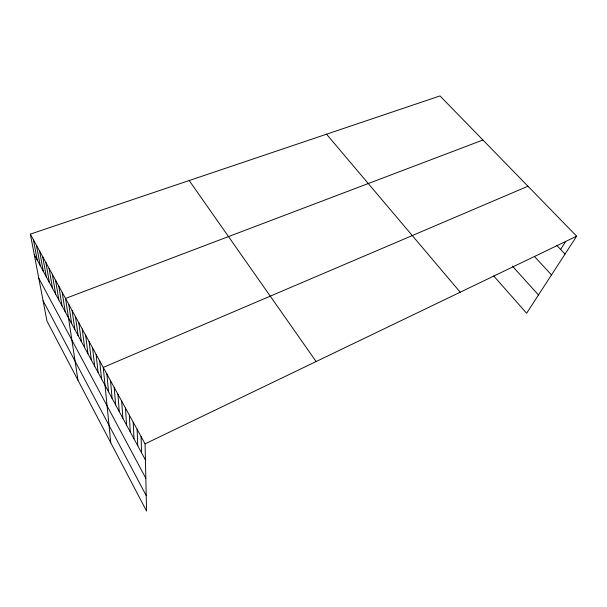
<?xml version="1.0" encoding="UTF-8"?>
<svg xmlns="http://www.w3.org/2000/svg" width="607" height="607" viewBox="0 0 607 607"><rect width="100%" height="100%" fill="white"/><g stroke="black" fill="none" stroke-linecap="round" stroke-linejoin="round"><path stroke-width="0.91" d="M560.61 249.424L565.587 241.624M30.35 234.127L145.065 443.861L146.56 511.071L46.982 321.111L30.35 234.127L439.984 95.929L576.65 236.184L526.61 313.235L493.772 276.003M145.065 443.861L576.65 236.184M527.961 186.22L103.243 367.402L110.762 442.776M482.944 140.02L65.526 298.447L77.984 380.248M556.847 245.471L565.034 254.067M534.759 256.837L551.505 274.903M512.361 266.063L538.47 294.979M326.536 134.2L460.212 292.217M189.194 180.537L316.118 361.544M34.265 254.583L145.422 459.931M38.78 278.203L145.832 478.286M43.089 300.761L146.219 495.608M33.408 239.719L37.239 260.084M36.496 245.357L40.244 265.631M39.607 251.048L43.272 271.23M42.74 256.791L46.329 276.875M45.912 262.581L49.41 282.566M49.106 268.423L52.513 288.31M52.331 274.318L55.654 294.099M55.586 280.267L58.818 299.941M58.871 286.269L62.005 305.837M62.187 292.331L65.222 311.786M68.803 304.433L71.649 323.652M72.112 310.473L74.858 329.578M75.443 316.573L78.098 335.557M78.804 322.727L81.361 341.589M82.203 328.933L84.654 347.667M85.633 335.201L87.969 353.805M89.085 341.521L91.323 359.997M92.575 347.902L94.707 366.241M96.103 354.344L98.114 372.546M99.654 360.839L101.559 378.905M106.87 374.026L108.539 391.796M110.527 380.71L112.075 398.329M114.215 387.463L115.641 404.922M117.94 394.277L119.245 411.576M121.704 401.159L122.88 418.291M125.505 408.101L126.552 425.067M129.337 415.112L130.255 431.911M133.214 422.191L133.995 438.815M137.121 429.346L137.766 445.788M141.074 436.57L141.575 452.822"/></g></svg>
